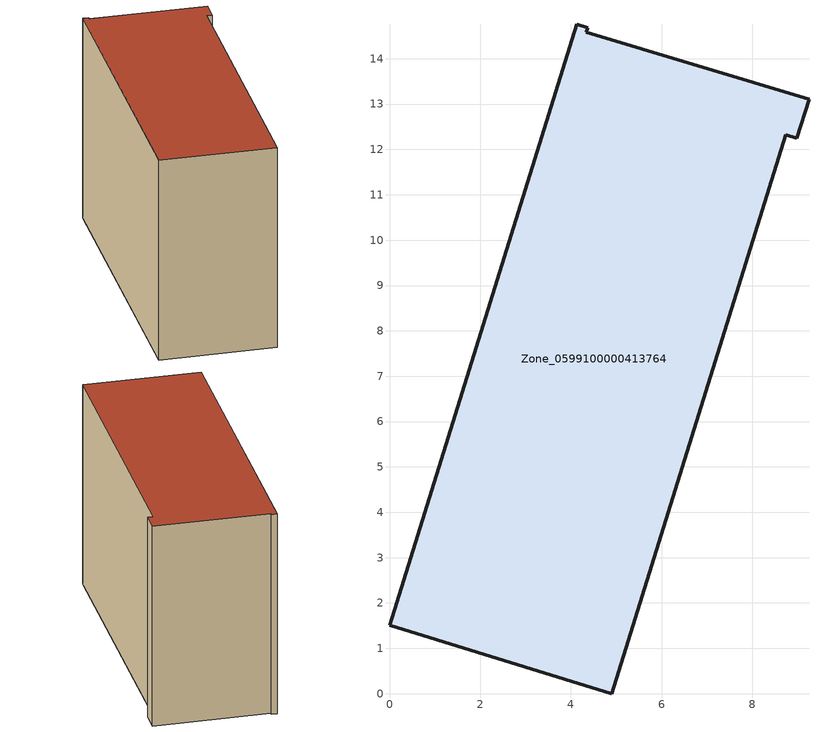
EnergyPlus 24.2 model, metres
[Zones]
Zone_0599100000413764
 floor ground (C_G): 0,1.51 4.13,14.76 4.37,14.68 4.34,14.59 9.25,13.1 8.98,12.25 8.74,12.32 4.9,0 z0
 wall outside (C_F): 4.13,14.76 0,1.51 4.9,0 8.74,12.32 8.98,12.25 9.25,13.1 4.34,14.59 4.37,14.68 4.13,14.76 z0:9.39
 roof outside (C_R): 9.25,13.1 4.34,14.59 4.37,14.68 4.13,14.76 0,1.51 4.9,0 8.74,12.32 8.98,12.25 z9.39
[BUILDING]
Pand.0599100000413764: North Axis=0; Terrain=City; Loads Convergence Tolerance Value=0.04; Temperature Convergence Tolerance Value=0.4; Solar Distribution=FullExterior; Maximum Number of Warmup Days=25; Minimum Number of Warmup Days=1
[Site:Location]
Rotterdam.The.Hague.AP_ZH_NLD Design_Conditions: Latitude=51.96; Longitude=4.45; Time Zone=1; Elevation=-4.5
[SITE:GROUNDTEMPERATURE:BUILDINGSURFACE]
18, 18, 18, 18, 18, 18, 18, 18, 18, 18, 18, 18
[MATERIAL] Thermal Absorptance=0.9; Solar Absorptance=0.7; Visible Absorptance=0.7
Name | Roughness | Thickness | Conductivity | Density | Specific Heat
G.TI.2006-2014 | MediumSmooth | 0.15 | 0.06 | 540 | 1210
F.TI.2006-2014 | Rough | 0.3 | 0.12 | 1920 | 840
R.TI.2006-2014 | MediumRough | 0.2 | 0.08 | 1500 | 1000
[CONSTRUCTION]
C_G: G.TI.2006-2014
C_F: F.TI.2006-2014
C_R: R.TI.2006-2014
[ZONE]
Zone_0599100000413764: Type=1; Multiplier=1; Ceiling Height=Autocalculate; Volume=Autocalculate; Floor Area=autocalculate; Part of Total Floor Area=Yes
[ZONEINFILTRATION:DESIGNFLOWRATE]
Infil_Zone_0599100000413764: Zone or ZoneList or Space or SpaceList=Zone_0599100000413764; Schedule=AlwaysOn; Design Flow Rate Calculation Method=Flow/Area; Flow Rate per Floor Area=0.0015; Constant Term Coefficient=1; Temperature Term Coefficient=0; Velocity Term Coefficient=0; Velocity Squared Term Coefficient=0
[HVACTEMPLATE:ZONE:IDEALLOADSAIRSYSTEM]
Zone_0599100000413764: Maximum Heating Supply Air Temperature=50; Minimum Cooling Supply Air Temperature=13; Maximum Heating Supply Air Humidity Ratio=0.0156; Minimum Cooling Supply Air Humidity Ratio=0.0077; Heating Limit=NoLimit; Cooling Limit=NoLimit; Dehumidification Control Type=ConstantSensibleHeatRatio; Cooling Sensible Heat Ratio=0.7; Dehumidification Setpoint=60; Humidification Control Type=None; Humidification Setpoint=30; Outdoor Air Method=None; Outdoor Air Flow Rate per Person=0.00944; Outdoor Air Flow Rate per Zone Floor Area=0; Outdoor Air Flow Rate per Zone=0; Demand Controlled Ventilation Type=None; Outdoor Air Economizer Type=NoEconomizer; Heat Recovery Type=None; Sensible Heat Recovery Effectiveness=0.7; Latent Heat Recovery Effectiveness=0.65
[ZONECONTROL:THERMOSTAT]
ThermostatControl_Zone_0599100000413764: Zone or ZoneList=Zone_0599100000413764; Control Type Schedule=DualSetpointControlType; Control 1=Thermostat_Zone_0599100000413764; Temperature Difference Between Cutout And Setpoint=0
[THERMOSTATSETPOINT:DUALSETPOINT]
Thermostat_Zone_0599100000413764: Heating Setpoint Temperature Schedule=HeatingSetpoint_Zone_0599100000413764; Cooling Setpoint Temperature Schedule=CoolingSetpoint_Zone_0599100000413764
[SCHEDULE:COMPACT]
HeatingSetpoint_Zone_0599100000413764: Through: 12/31, For: AllDays, Until: 24:00, 21
CoolingSetpoint_Zone_0599100000413764: Through: 12/31, For: AllDays, Until: 24:00, 24
DualSetpointControlType: Through: 12/31, For: AllDays, Until: 24:00, 4
AlwaysOn: Through: 12/31, For: AllDays, Until: 24:00, 1
